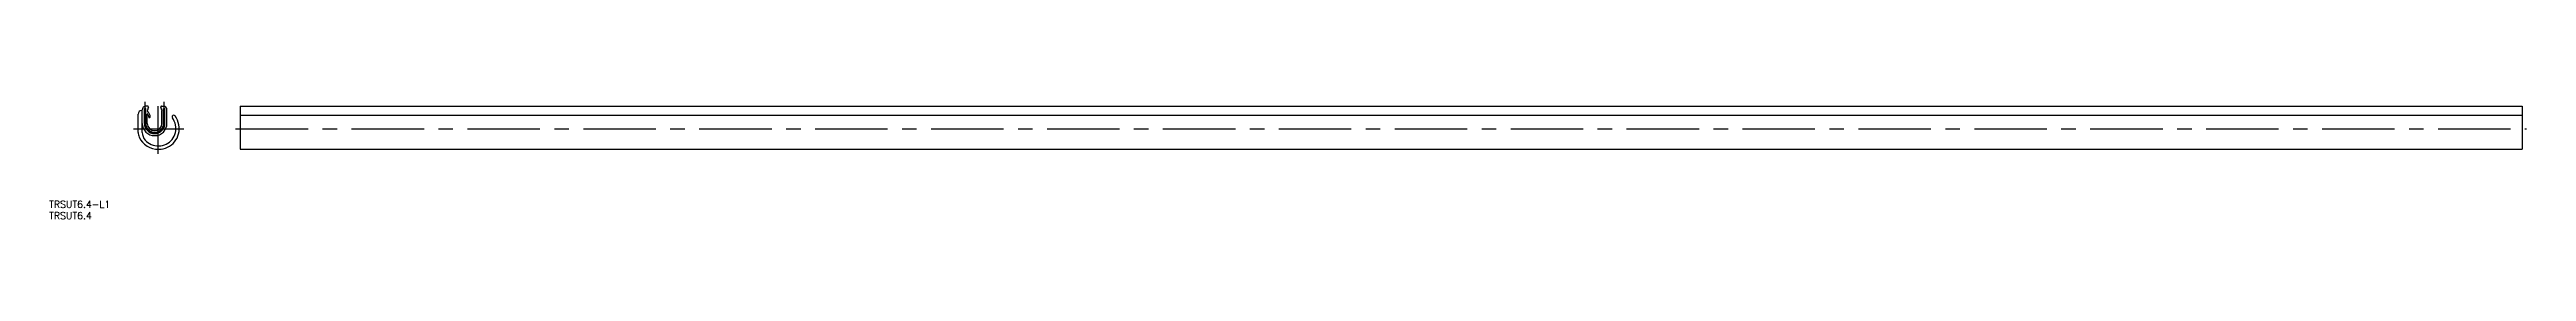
# Model space of a CAD drawing. Extents: x -46 to 1039, y -42 to 9.
import ezdxf

# ---------------------------------------------------------------- set-up
doc = ezdxf.new("R2010")
doc.units = 0
doc.linetypes.add('CENTER', pattern=[50.8, 31.75, -6.35, 6.35, -6.35])
doc.layers.get('0').update_dxf_attribs({"linetype": 'CONTINUOUS'})
doc.layers.add('CENTER', color=1, linetype='CENTER')
doc.styles.get("Standard").update_dxf_attribs({"font": 'txt.shx', "height": 3, "bigfont": 'bigfont.shx'})

# ---------------------------------------------------------------- blocks, each defined once
blk = doc.blocks.new('*U3')
at = {"color": 7, "linetype": 'CONTINUOUS'}
blk.add_text('TRSUT6.4-L1', height=3, dxfattribs=at).set_placement((-46.2, -37.1))
blk = doc.blocks.new('*U4')
at = {"color": 7, "linetype": 'CONTINUOUS'}
blk.add_text('TRSUT6.4', height=3, dxfattribs=at).set_placement((-46.2, -42.1))

msp = doc.modelspace()

# ---------------------------------------------------------------- linework, layer by layer
at = {"color": 7, "linetype": 'CONTINUOUS'}
for p, q in [((-7.2, -4), (-7.2, 4.1)), ((-5.4, 5.6), (-5.7, 5.6)), ((-5.4, 0), (-5.4, 6)), ((-5.4, -4), (-5.4, 5.6)), ((-3.9, 6.5), (-4.5, 6.5)), ((-4.5, 0), (-4.5, 6.5)), ((-2.9, 7.5), (-3.9, 7.5)), ((-3.9, 0), (-3.9, 6.5)), ((-3.2, 0), (-3.2, 4.1)), ((2.9, 7.5), (3.9, 7.5)), ((3.2, 0), (3.2, 5.5)), ((3.2, 0), (3.2, 4.1)), ((3.9, 0), (3.9, 6.5)), ((3.9, 6.5), (4.5, 6.5)), ((4.5, 0), (4.5, 6.5)), ((5.4, 0), (5.4, 6)), ((37.5, 7.5), (37.5, -11.4)), ((37.5, 7.5), (1037.5, 7.5)), ((37.5, 3.6), (1037.5, 3.6)), ((1037.5, 7.5), (1037.5, -11.4)), ((37.5, -11.4), (1037.5, -11.4))]:
    msp.add_line(p, q, dxfattribs=at)
for centre, radius, start, end in [((-5.7, 4.1), 1.5, 90, 180), ((-3.9, 6), 1.5, 90, 180), ((0, 0), 5.4, 180, 0), ((0, 0), 4.5, 180, 0), ((0, 0), 3.9, 180, 0), ((5.2, 3.9), 8.58, 158.1048, 169.5705), ((-2.7, 5.5), 0.5, 180, 220.7151), ((-3.2, 4.1), 0.05, 35.6652, 180), ((0, 0), 3.2, 180, 0), ((-4.6, 3), 2.65, 355.686, 54.2961), ((-4.2, 2.8), 1.64, 359.8526, 48.6873), ((-3, 7.3), 0.25, 335.2971, 85.468), ((-2.3, 2.8), 0.285, 179.8526, 355.686), ((3, 7.3), 0.25, 94.532, 204.7029), ((-5.2, 3.9), 8.58, 10.4295, 21.8952), ((3.9, 6), 1.5, 0, 90), ((8.4, 2.8), 0.76, 34.3001, 214.582), ((0.3, -2.7), 9.09, 12.9351, 34.582), ((0.2, -2.7), 10.6, 11.0477, 34.3001), ((-2.2, -4), 5, 180, 203.836), ((1.5, -2.3), 9.07, 203.836, 271.9499), ((-0.4, -4), 5, 180, 221.5874), ((1.5, -2.3), 7.57, 221.5874, 272.1257), ((1.8, -2.4), 7.5, 270, 12.9351), ((1.8, -2.4), 9, 270.1772, 11.0477)]:
    msp.add_arc(centre, radius, start, end, dxfattribs=at)
at = {"layer": 'CENTER', "color": 1, "linetype": 'CENTER'}
for p, q in [((-4.2, 0), (-4.2, 9.5)), ((1.5, -13.4), (1.5, 7.6)), ((4.2, 0), (4.2, 9.5)), ((-9.2, -2.4), (12.8, -2.4)), ((35.5, -2.4), (1039.5, -2.4))]:
    msp.add_line(p, q, dxfattribs=at)
msp.add_arc((0, 0), 4.2, 180, 0, dxfattribs=at)

# ---------------------------------------------------------------- block references
at = {"color": 7, "linetype": 'CONTINUOUS'}
for name in ['*U3', '*U4']:
    msp.add_blockref(name, (0, 0), dxfattribs=at)

doc.saveas('drawing.dxf')
